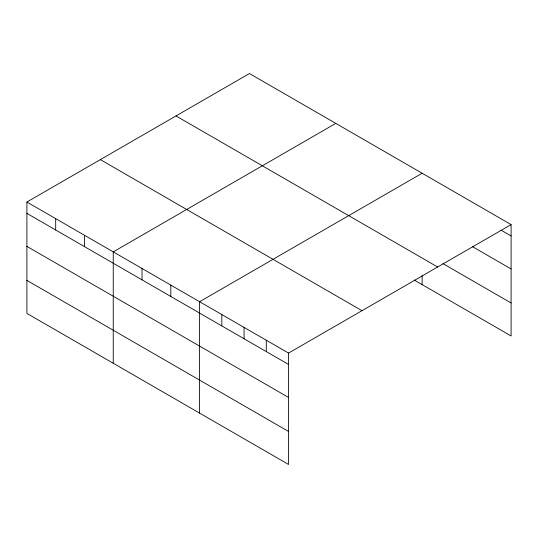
<?xml version="1.0" encoding="UTF-8"?>
<svg xmlns="http://www.w3.org/2000/svg" width="538" height="538" viewBox="0 0 538 538"><rect width="100%" height="100%" fill="white"/><g stroke="black" fill="none" stroke-linecap="round" stroke-linejoin="round"><path stroke-width="0.81" d="M288.55 397.447L288.55 353.083L26.9 202.026L26.9 313.398L288.55 464.462L288.55 397.447L26.9 246.384M414.226 280.049L511.1 335.974L511.1 224.602L249.45 73.538L26.9 202.026M335.793 123.384L113.242 251.871L113.242 363.251M422.135 173.236L199.591 301.724L199.591 413.103M288.55 353.083L511.1 224.602M501.053 230.15L511.1 235.953M472.357 246.592L511.1 268.96M442.942 263.62L511.1 302.968M176.007 115.939L437.656 267.003M100.344 159.625L361.993 310.688M26.9 213.378L288.55 364.441M26.9 280.392L288.55 431.456M422.135 275.537L422.135 284.615M266.31 340.245L266.31 351.596M244.07 327.407L244.07 338.758M221.831 314.562L221.831 325.92M170.808 285.106L170.808 296.458M142.025 268.489L142.025 279.841M84.466 235.254L84.466 246.612M55.683 218.636L55.683 229.995"/></g></svg>
